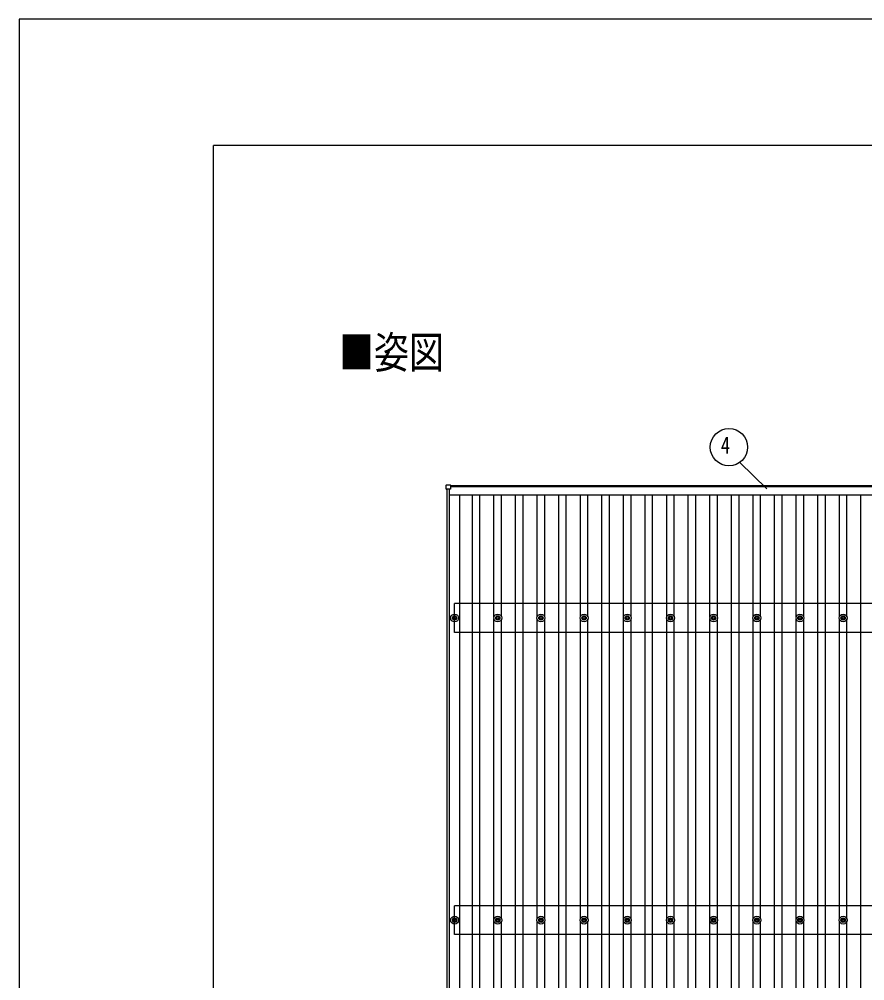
# Model space of a CAD drawing. Units: millimetres, scale not verified. Extents: x -12615 to 12615, y -8910 to 8910.
# Drawn here: x -12615 to -8698, y 4455 to 8910 of the extents above; entities that cross this region are included whole.
import ezdxf
from ezdxf.enums import TextEntityAlignment as Align

# ---------------------------------------------------------------- set-up
doc = ezdxf.new("R2010")
doc.units = ezdxf.units.MM
doc.header["$LTSCALE"] = 40
for name, color, linetype in [('0-2_USER1', 3, 'Continuous'), ('0-4_YKK_13', 4, 'Continuous'), ('0-5_YKK_A1', 4, 'Continuous'), ('0-6_YKK_D', 6, 'Continuous'), ('0-7_YKK_ZWAK', 7, 'Continuous')]:
    doc.layers.add(name, color=color, linetype=linetype)
doc.styles.add('ＭＳ ゴシック', font='')
doc.styles.get('ＭＳ ゴシック').set_extended_font_data('MS Gothic')

msp = doc.modelspace()

# ---------------------------------------------------------------- linework, layer by layer
at = {"layer": '0-4_YKK_13'}
for p, q in [((-10636.74, 6733.3), (-10636.74, 6751.3)), ((-10635.74, 6752.3), (-10617.74, 6752.3)), ((-10617.74, 6732.3), (-10635.74, 6732.3)), ((-10616.74, 6751.3), (-10616.74, 6733.3)), ((-10608.44, 6137.62), (-10604.02, 6137.62)), ((-10608.44, 6134.12), (-10604.02, 6134.12)), ((-10600.19, 6145.87), (-10600.19, 6141.45)), ((-10600.19, 6130.29), (-10600.19, 6125.87)), ((-10596.69, 6145.87), (-10596.69, 6141.45)), ((-10596.69, 6130.29), (-10596.69, 6125.87)), ((-10592.86, 6137.62), (-10588.44, 6137.62)), ((-10592.86, 6134.12), (-10588.44, 6134.12)), ((-10408.44, 6137.62), (-10404.02, 6137.62)), ((-10408.44, 6134.12), (-10404.02, 6134.12)), ((-10400.19, 6145.87), (-10400.19, 6141.45)), ((-10400.19, 6130.29), (-10400.19, 6125.87)), ((-10396.69, 6145.87), (-10396.69, 6141.45)), ((-10396.69, 6130.29), (-10396.69, 6125.87)), ((-10392.86, 6137.62), (-10388.44, 6137.62)), ((-10392.86, 6134.12), (-10388.44, 6134.12)), ((-10208.44, 6137.62), (-10204.02, 6137.62)), ((-10208.44, 6134.12), (-10204.02, 6134.12)), ((-10200.19, 6145.87), (-10200.19, 6141.45)), ((-10200.19, 6130.29), (-10200.19, 6125.87)), ((-10196.69, 6145.87), (-10196.69, 6141.45)), ((-10196.69, 6130.29), (-10196.69, 6125.87)), ((-10192.86, 6137.62), (-10188.44, 6137.62)), ((-10192.86, 6134.12), (-10188.44, 6134.12)), ((-10008.44, 6137.62), (-10004.02, 6137.62)), ((-10008.44, 6134.12), (-10004.02, 6134.12)), ((-10000.19, 6145.87), (-10000.19, 6141.45)), ((-10000.19, 6130.29), (-10000.19, 6125.87)), ((-9996.69, 6145.87), (-9996.69, 6141.45)), ((-9996.69, 6130.29), (-9996.69, 6125.87)), ((-9992.86, 6137.62), (-9988.44, 6137.62)), ((-9992.86, 6134.12), (-9988.44, 6134.12)), ((-9808.44, 6137.62), (-9804.02, 6137.62)), ((-9808.44, 6134.12), (-9804.02, 6134.12)), ((-9800.19, 6145.87), (-9800.19, 6141.45)), ((-9800.19, 6130.29), (-9800.19, 6125.87)), ((-9796.69, 6145.87), (-9796.69, 6141.45)), ((-9796.69, 6130.29), (-9796.69, 6125.87)), ((-9792.86, 6137.62), (-9788.44, 6137.62)), ((-9792.86, 6134.12), (-9788.44, 6134.12)), ((-9608.44, 6137.62), (-9604.02, 6137.62)), ((-9608.44, 6134.12), (-9604.02, 6134.12)), ((-9600.19, 6145.87), (-9600.19, 6141.45)), ((-9600.19, 6130.29), (-9600.19, 6125.87)), ((-9596.69, 6145.87), (-9596.69, 6141.45)), ((-9596.69, 6130.29), (-9596.69, 6125.87)), ((-9592.86, 6137.62), (-9588.44, 6137.62)), ((-9592.86, 6134.12), (-9588.44, 6134.12)), ((-9408.44, 6137.62), (-9404.02, 6137.62)), ((-9408.44, 6134.12), (-9404.02, 6134.12)), ((-9400.19, 6145.87), (-9400.19, 6141.45)), ((-9400.19, 6130.29), (-9400.19, 6125.87)), ((-9396.69, 6145.87), (-9396.69, 6141.45)), ((-9396.69, 6130.29), (-9396.69, 6125.87)), ((-9392.86, 6137.62), (-9388.44, 6137.62)), ((-9392.86, 6134.12), (-9388.44, 6134.12)), ((-9208.44, 6137.62), (-9204.02, 6137.62)), ((-9208.44, 6134.12), (-9204.02, 6134.12)), ((-9200.19, 6145.87), (-9200.19, 6141.45)), ((-9200.19, 6130.29), (-9200.19, 6125.87)), ((-9196.69, 6145.87), (-9196.69, 6141.45)), ((-9196.69, 6130.29), (-9196.69, 6125.87)), ((-9192.86, 6137.62), (-9188.44, 6137.62)), ((-9192.86, 6134.12), (-9188.44, 6134.12)), ((-9008.44, 6137.62), (-9004.02, 6137.62)), ((-9008.44, 6134.12), (-9004.02, 6134.12)), ((-9000.19, 6145.87), (-9000.19, 6141.45)), ((-9000.19, 6130.29), (-9000.19, 6125.87)), ((-8996.69, 6145.87), (-8996.69, 6141.45)), ((-8996.69, 6130.29), (-8996.69, 6125.87)), ((-8992.86, 6137.62), (-8988.44, 6137.62)), ((-8992.86, 6134.12), (-8988.44, 6134.12)), ((-8808.44, 6137.62), (-8804.02, 6137.62)), ((-8808.44, 6134.12), (-8804.02, 6134.12)), ((-8800.19, 6145.87), (-8800.19, 6141.45)), ((-8800.19, 6130.29), (-8800.19, 6125.87)), ((-8796.69, 6145.87), (-8796.69, 6141.45)), ((-8796.69, 6130.29), (-8796.69, 6125.87)), ((-8792.86, 6137.62), (-8788.44, 6137.62)), ((-8792.86, 6134.12), (-8788.44, 6134.12)), ((-10608.44, 4737.62), (-10604.02, 4737.62)), ((-10608.44, 4734.12), (-10604.02, 4734.12)), ((-10600.19, 4745.87), (-10600.19, 4741.45)), ((-10600.19, 4730.29), (-10600.19, 4725.87)), ((-10596.69, 4745.87), (-10596.69, 4741.45)), ((-10596.69, 4730.29), (-10596.69, 4725.87)), ((-10592.86, 4737.62), (-10588.44, 4737.62)), ((-10592.86, 4734.12), (-10588.44, 4734.12)), ((-10408.44, 4737.62), (-10404.02, 4737.62)), ((-10408.44, 4734.12), (-10404.02, 4734.12)), ((-10400.19, 4745.87), (-10400.19, 4741.45)), ((-10400.19, 4730.29), (-10400.19, 4725.87)), ((-10396.69, 4745.87), (-10396.69, 4741.45)), ((-10396.69, 4730.29), (-10396.69, 4725.87)), ((-10392.86, 4737.62), (-10388.44, 4737.62)), ((-10392.86, 4734.12), (-10388.44, 4734.12)), ((-10208.44, 4737.62), (-10204.02, 4737.62)), ((-10208.44, 4734.12), (-10204.02, 4734.12)), ((-10200.19, 4745.87), (-10200.19, 4741.45)), ((-10200.19, 4730.29), (-10200.19, 4725.87)), ((-10196.69, 4745.87), (-10196.69, 4741.45)), ((-10196.69, 4730.29), (-10196.69, 4725.87)), ((-10192.86, 4737.62), (-10188.44, 4737.62)), ((-10192.86, 4734.12), (-10188.44, 4734.12)), ((-10008.44, 4737.62), (-10004.02, 4737.62)), ((-10008.44, 4734.12), (-10004.02, 4734.12)), ((-10000.19, 4745.87), (-10000.19, 4741.45)), ((-10000.19, 4730.29), (-10000.19, 4725.87)), ((-9996.69, 4745.87), (-9996.69, 4741.45)), ((-9996.69, 4730.29), (-9996.69, 4725.87)), ((-9992.86, 4737.62), (-9988.44, 4737.62)), ((-9992.86, 4734.12), (-9988.44, 4734.12)), ((-9808.44, 4737.62), (-9804.02, 4737.62)), ((-9808.44, 4734.12), (-9804.02, 4734.12)), ((-9800.19, 4745.87), (-9800.19, 4741.45)), ((-9800.19, 4730.29), (-9800.19, 4725.87)), ((-9796.69, 4745.87), (-9796.69, 4741.45)), ((-9796.69, 4730.29), (-9796.69, 4725.87)), ((-9792.86, 4737.62), (-9788.44, 4737.62)), ((-9792.86, 4734.12), (-9788.44, 4734.12)), ((-9608.44, 4737.62), (-9604.02, 4737.62)), ((-9608.44, 4734.12), (-9604.02, 4734.12)), ((-9600.19, 4745.87), (-9600.19, 4741.45)), ((-9600.19, 4730.29), (-9600.19, 4725.87)), ((-9596.69, 4745.87), (-9596.69, 4741.45)), ((-9596.69, 4730.29), (-9596.69, 4725.87)), ((-9592.86, 4737.62), (-9588.44, 4737.62)), ((-9592.86, 4734.12), (-9588.44, 4734.12)), ((-9408.44, 4737.62), (-9404.02, 4737.62)), ((-9408.44, 4734.12), (-9404.02, 4734.12)), ((-9400.19, 4745.87), (-9400.19, 4741.45)), ((-9400.19, 4730.29), (-9400.19, 4725.87)), ((-9396.69, 4745.87), (-9396.69, 4741.45)), ((-9396.69, 4730.29), (-9396.69, 4725.87)), ((-9392.86, 4737.62), (-9388.44, 4737.62)), ((-9392.86, 4734.12), (-9388.44, 4734.12)), ((-9208.44, 4737.62), (-9204.02, 4737.62)), ((-9208.44, 4734.12), (-9204.02, 4734.12)), ((-9200.19, 4745.87), (-9200.19, 4741.45)), ((-9200.19, 4730.29), (-9200.19, 4725.87)), ((-9196.69, 4745.87), (-9196.69, 4741.45)), ((-9196.69, 4730.29), (-9196.69, 4725.87)), ((-9192.86, 4737.62), (-9188.44, 4737.62)), ((-9192.86, 4734.12), (-9188.44, 4734.12)), ((-9008.44, 4737.62), (-9004.02, 4737.62)), ((-9008.44, 4734.12), (-9004.02, 4734.12)), ((-9000.19, 4745.87), (-9000.19, 4741.45)), ((-9000.19, 4730.29), (-9000.19, 4725.87)), ((-8996.69, 4745.87), (-8996.69, 4741.45)), ((-8996.69, 4730.29), (-8996.69, 4725.87)), ((-8992.86, 4737.62), (-8988.44, 4737.62)), ((-8992.86, 4734.12), (-8988.44, 4734.12)), ((-8808.44, 4737.62), (-8804.02, 4737.62)), ((-8808.44, 4734.12), (-8804.02, 4734.12)), ((-8800.19, 4745.87), (-8800.19, 4741.45)), ((-8800.19, 4730.29), (-8800.19, 4725.87)), ((-8796.69, 4745.87), (-8796.69, 4741.45)), ((-8796.69, 4730.29), (-8796.69, 4725.87)), ((-8792.86, 4737.62), (-8788.44, 4737.62)), ((-8792.86, 4734.12), (-8788.44, 4734.12))]:
    msp.add_line(p, q, dxfattribs=at)
for centre, radius in [((-10598.44, 6135.87), 18.25), ((-10398.44, 6135.87), 18.25), ((-10198.44, 6135.87), 18.25), ((-9998.44, 6135.87), 18.25), ((-9798.44, 6135.87), 18.25), ((-9598.44, 6135.87), 18.25), ((-9398.44, 6135.87), 18.25), ((-9198.44, 6135.87), 18.25), ((-8998.44, 6135.87), 18.25), ((-8798.44, 6135.87), 18.25), ((-10598.44, 6135.87), 10.15), ((-10598.44, 6135.87), 5.85), ((-10598.44, 6135.87), 5.25), ((-10398.44, 6135.87), 10.15), ((-10398.44, 6135.87), 5.85), ((-10398.44, 6135.87), 5.25), ((-10198.44, 6135.87), 10.15), ((-10198.44, 6135.87), 5.85), ((-10198.44, 6135.87), 5.25), ((-9998.44, 6135.87), 10.15), ((-9998.44, 6135.87), 5.85), ((-9998.44, 6135.87), 5.25), ((-9798.44, 6135.87), 10.15), ((-9798.44, 6135.87), 5.85), ((-9798.44, 6135.87), 5.25), ((-9598.44, 6135.87), 10.15), ((-9598.44, 6135.87), 5.85), ((-9598.44, 6135.87), 5.25), ((-9398.44, 6135.87), 10.15), ((-9398.44, 6135.87), 5.85), ((-9398.44, 6135.87), 5.25), ((-9198.44, 6135.87), 10.15), ((-9198.44, 6135.87), 5.85), ((-9198.44, 6135.87), 5.25), ((-8998.44, 6135.87), 10.15), ((-8998.44, 6135.87), 5.85), ((-8998.44, 6135.87), 5.25), ((-8798.44, 6135.87), 10.15), ((-8798.44, 6135.87), 5.85), ((-8798.44, 6135.87), 5.25), ((-10598.44, 4735.87), 18.25), ((-10598.44, 4735.87), 10.15), ((-10598.44, 4735.87), 5.85), ((-10598.44, 4735.87), 5.25), ((-10398.44, 4735.87), 18.25), ((-10398.44, 4735.87), 10.15), ((-10398.44, 4735.87), 5.85), ((-10398.44, 4735.87), 5.25), ((-10198.44, 4735.87), 18.25), ((-10198.44, 4735.87), 10.15), ((-10198.44, 4735.87), 5.85), ((-10198.44, 4735.87), 5.25), ((-9998.44, 4735.87), 18.25), ((-9998.44, 4735.87), 10.15), ((-9998.44, 4735.87), 5.85), ((-9998.44, 4735.87), 5.25), ((-9798.44, 4735.87), 18.25), ((-9798.44, 4735.87), 10.15), ((-9798.44, 4735.87), 5.85), ((-9798.44, 4735.87), 5.25), ((-9598.44, 4735.87), 18.25), ((-9598.44, 4735.87), 10.15), ((-9598.44, 4735.87), 5.85), ((-9598.44, 4735.87), 5.25), ((-9398.44, 4735.87), 18.25), ((-9398.44, 4735.87), 10.15), ((-9398.44, 4735.87), 5.85), ((-9398.44, 4735.87), 5.25), ((-9198.44, 4735.87), 18.25), ((-9198.44, 4735.87), 10.15), ((-9198.44, 4735.87), 5.85), ((-9198.44, 4735.87), 5.25), ((-8998.44, 4735.87), 18.25), ((-8998.44, 4735.87), 10.15), ((-8998.44, 4735.87), 5.85), ((-8998.44, 4735.87), 5.25), ((-8798.44, 4735.87), 18.25), ((-8798.44, 4735.87), 10.15), ((-8798.44, 4735.87), 5.85), ((-8798.44, 4735.87), 5.25)]:
    msp.add_circle(centre, radius, dxfattribs=at)
for centre, start, end in [((-10635.74, 6751.3), 90, 180), ((-10635.74, 6733.3), 180, 270), ((-10617.74, 6751.3), 0, 90), ((-10617.74, 6733.3), 270, 0)]:
    msp.add_arc(centre, 1, start, end, dxfattribs=at)
at = {"layer": '0-5_YKK_A1'}
for p, q in [((-10633.44, 1333.88), (-10633.44, 6732.3)), ((-10621.44, 1333.88), (-10621.44, 6732.3)), ((-10616.74, 6749), (-5180.14, 6749)), ((-5180.14, 6744.21), (-10616.74, 6744.21)), ((-10621.44, 6706.21), (-5175.44, 6706.21)), ((-10573.44, 1365.16), (-10573.44, 6706.21)), ((-10515.94, 1365.16), (-10515.94, 6706.21)), ((-10480.94, 1365.16), (-10480.94, 6706.21)), ((-10415.94, 6141.05), (-10415.94, 6706.21)), ((-10380.94, 6141.05), (-10380.94, 6706.21)), ((-10315.94, 1365.16), (-10315.94, 6706.21)), ((-10280.94, 1365.16), (-10280.94, 6706.21)), ((-10215.94, 6141.05), (-10215.94, 6706.21)), ((-10180.94, 6141.05), (-10180.94, 6706.21)), ((-10115.94, 1365.16), (-10115.94, 6706.21)), ((-10080.94, 1365.16), (-10080.94, 6706.21)), ((-10015.94, 6141.05), (-10015.94, 6706.21)), ((-9980.94, 6141.05), (-9980.94, 6706.21)), ((-9915.94, 1365.16), (-9915.94, 6706.21)), ((-9880.94, 1365.16), (-9880.94, 6706.21)), ((-9815.94, 6141.05), (-9815.94, 6706.21)), ((-9780.94, 6141.05), (-9780.94, 6706.21)), ((-9715.94, 1365.16), (-9715.94, 6706.21)), ((-9680.94, 1365.16), (-9680.94, 6706.21)), ((-9615.94, 6141.05), (-9615.94, 6706.21)), ((-9580.94, 6141.05), (-9580.94, 6706.21)), ((-9515.94, 1365.16), (-9515.94, 6706.21)), ((-9480.94, 1365.16), (-9480.94, 6706.21)), ((-9415.94, 6141.05), (-9415.94, 6706.21)), ((-9380.94, 6141.05), (-9380.94, 6706.21)), ((-9315.94, 1365.16), (-9315.94, 6706.21)), ((-9280.94, 1365.16), (-9280.94, 6706.21)), ((-9215.94, 6141.05), (-9215.94, 6706.21)), ((-9180.94, 6141.05), (-9180.94, 6706.21)), ((-9115.94, 1365.16), (-9115.94, 6706.21)), ((-9080.94, 1365.16), (-9080.94, 6706.21)), ((-9015.94, 6141.05), (-9015.94, 6706.21)), ((-8980.94, 6141.05), (-8980.94, 6706.21)), ((-8915.94, 1365.16), (-8915.94, 6706.21)), ((-8880.94, 1365.16), (-8880.94, 6706.21)), ((-8815.94, 6141.05), (-8815.94, 6706.21)), ((-8780.94, 6141.05), (-8780.94, 6706.21)), ((-8715.94, 1365.16), (-8715.94, 6706.21)), ((-5198.44, 6202.87), (-10598.44, 6202.87)), ((-10598.44, 6068.87), (-10598.44, 6202.87)), ((-10415.94, 4741.05), (-10415.94, 6130.69)), ((-10380.94, 4741.05), (-10380.94, 6130.69)), ((-10215.94, 4741.05), (-10215.94, 6130.69)), ((-10180.94, 4741.05), (-10180.94, 6130.69)), ((-10015.94, 4741.05), (-10015.94, 6130.69)), ((-9980.94, 4741.05), (-9980.94, 6130.69)), ((-9815.94, 4741.05), (-9815.94, 6130.69)), ((-9780.94, 4741.05), (-9780.94, 6130.69)), ((-9615.94, 4741.05), (-9615.94, 6130.69)), ((-9580.94, 4741.05), (-9580.94, 6130.69)), ((-9415.94, 4741.05), (-9415.94, 6130.69)), ((-9380.94, 4741.05), (-9380.94, 6130.69)), ((-9215.94, 4741.05), (-9215.94, 6130.69)), ((-9180.94, 4741.05), (-9180.94, 6130.69)), ((-9015.94, 4741.05), (-9015.94, 6130.69)), ((-8980.94, 4741.05), (-8980.94, 6130.69)), ((-8815.94, 4741.05), (-8815.94, 6130.69)), ((-8780.94, 4741.05), (-8780.94, 6130.69)), ((-5198.44, 6068.87), (-10598.44, 6068.87)), ((-5198.44, 4802.87), (-10598.44, 4802.87)), ((-10598.44, 4668.87), (-10598.44, 4802.87)), ((-10415.94, 3341.05), (-10415.94, 4730.69)), ((-10380.94, 3341.05), (-10380.94, 4730.69)), ((-10215.94, 3341.05), (-10215.94, 4730.69)), ((-10180.94, 3341.05), (-10180.94, 4730.69)), ((-10015.94, 3341.05), (-10015.94, 4730.69)), ((-9980.94, 3341.05), (-9980.94, 4730.69)), ((-9815.94, 3341.05), (-9815.94, 4730.69)), ((-9780.94, 3341.05), (-9780.94, 4730.69)), ((-9615.94, 3341.05), (-9615.94, 4730.69)), ((-9580.94, 3341.05), (-9580.94, 4730.69)), ((-9415.94, 3341.05), (-9415.94, 4730.69)), ((-9380.94, 3341.05), (-9380.94, 4730.69)), ((-9215.94, 3341.05), (-9215.94, 4730.69)), ((-9180.94, 3341.05), (-9180.94, 4730.69)), ((-9015.94, 3341.05), (-9015.94, 4730.69)), ((-8980.94, 3341.05), (-8980.94, 4730.69)), ((-8815.94, 3341.05), (-8815.94, 4730.69)), ((-8780.94, 3341.05), (-8780.94, 4730.69)), ((-5198.44, 4668.87), (-10598.44, 4668.87))]:
    msp.add_line(p, q, dxfattribs=at)
at = {"layer": '0-6_YKK_D'}
msp.add_line((-9151.34, 6733.76), (-9277.78, 6856.74), dxfattribs=at)
msp.add_circle((-9327.59, 6927.33), 86.4, dxfattribs=at)
at = {"layer": '0-7_YKK_ZWAK'}
for p in [(11685.06, 8325), (-11714.94, -7575)]:
    msp.add_line(p, (-11714.94, 8325), dxfattribs=at)
msp.add_lwpolyline([(-12615, -8910), (12615, -8910), (12615, 8910), (-12615, 8910)], close=True, dxfattribs=at)

# ---------------------------------------------------------------- texts
at = {"layer": '0-2_USER1', "style": 'ＭＳ ゴシック', "width": 0.8}
msp.add_text('■姿図', height=148.5, dxfattribs=at).set_placement((-11133.79, 7247.69), align=Align.BOTTOM_LEFT)
at = {"layer": '0-6_YKK_D', "style": 'ＭＳ ゴシック', "width": 0.8}
msp.add_text('4', height=79.18, dxfattribs=at).set_placement((-9365.16, 6873.33), align=Align.BOTTOM_LEFT)

doc.saveas('drawing.dxf')
